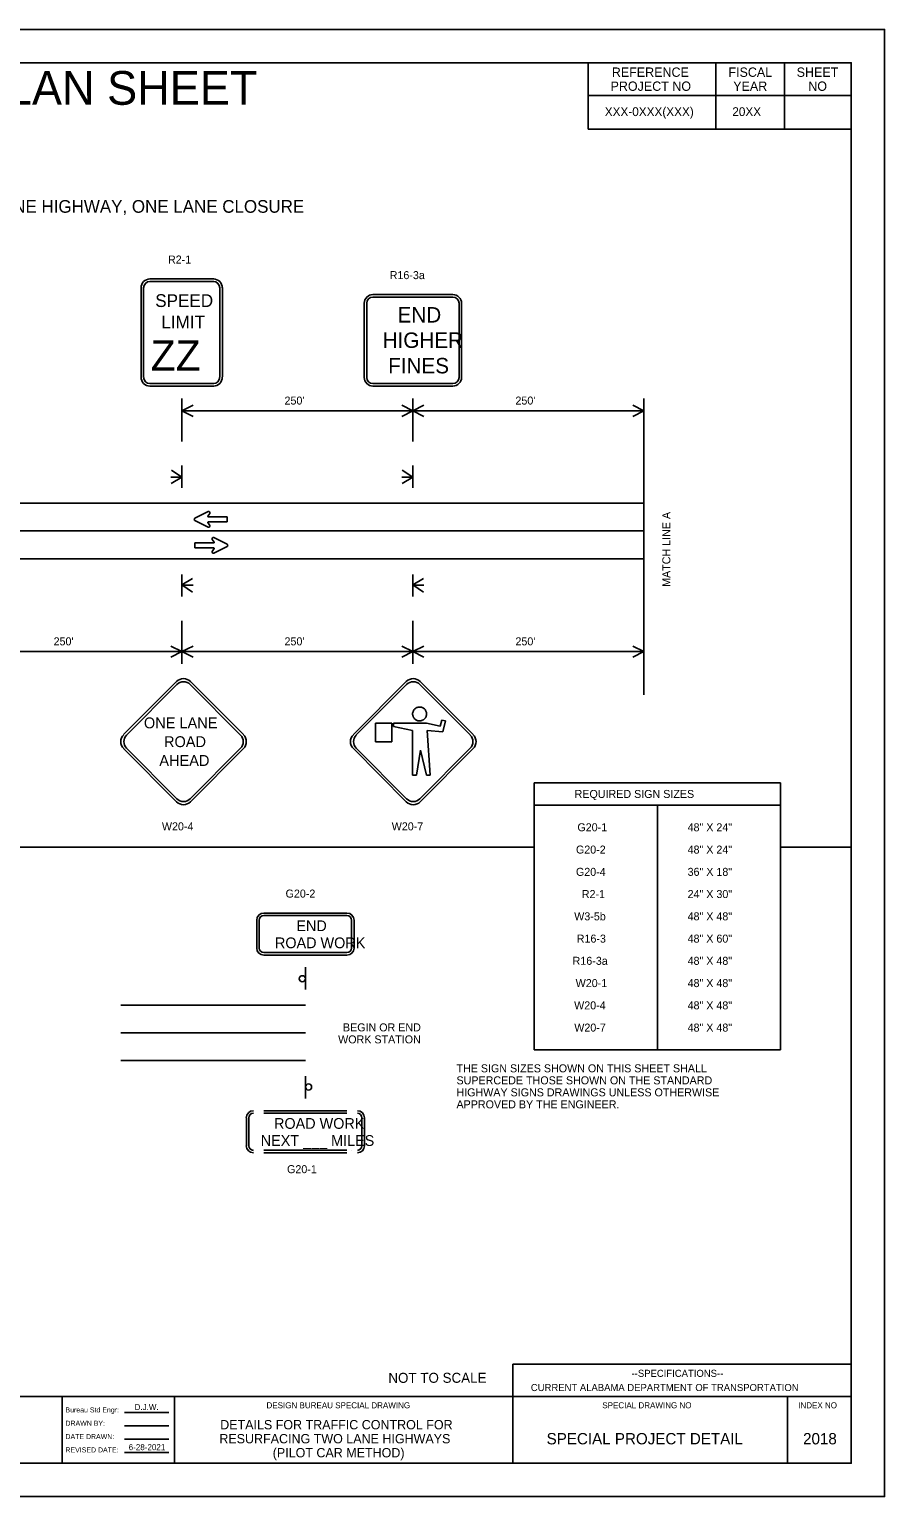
# Model space of a CAD drawing. Extents: x 0 to 34, y -0.3 to 22.
# Drawn here: x 21.18 to 34, y 0 to 22 of the extents above; entities that cross this region are included whole.
import ezdxf

# ---------------------------------------------------------------- set-up
doc = ezdxf.new("R2010")
doc.units = 0
for name, color, linetype in [('ANNO-SHT', 7, 'Continuous'), ('ANNO-TXT', 7, 'Continuous'), ('Default', 7, 'Continuous'), ('Level 1', 7, 'Continuous'), ('Level 8', 7, 'Continuous'), ('PlotBorder', 7, 'Continuous'), ('SHADE-GENERIC', 7, 'Continuous'), ('SHT-BNDRY', 7, 'Continuous'), ('SHT-FENCE', 7, 'Continuous'), ('Title_Box', 7, 'Continuous')]:
    doc.layers.add(name, color=color, linetype=linetype)

msp = doc.modelspace()

# ---------------------------------------------------------------- linework, layer by layer
at = {"layer": 'Default'}
for p, q in [((29.554, 21.5), (29.554, 20.501)), ((31.471, 21.006), (31.471, 21.5)), ((32.5, 21.006), (32.5, 21.5)), ((33.5, 21.006), (29.554, 21.006)), ((31.471, 21.006), (31.471, 20.501)), ((32.5, 21.006), (32.5, 20.501)), ((33.5, 20.501), (29.554, 20.501))]:
    msp.add_line(p, q, dxfattribs=at)
at = {"layer": 'Level 1'}
for p, q in [((22.853, 16.789), (22.853, 18.128)), ((22.89, 16.789), (22.89, 18.128)), ((22.985, 18.257), (22.989, 18.257)), ((22.985, 18.22), (22.989, 18.22)), ((22.989, 18.257), (23.942, 18.257)), ((22.989, 18.22), (23.942, 18.22)), ((24.034, 18.128), (24.034, 16.789)), ((24.071, 18.128), (24.071, 16.789)), ((26.199, 16.781), (26.199, 17.893)), ((26.236, 16.781), (26.236, 17.893)), ((26.328, 18.023), (27.527, 18.023)), ((26.328, 17.986), (27.527, 17.986)), ((27.619, 17.893), (27.619, 16.781)), ((27.656, 17.893), (27.656, 16.781)), ((23.942, 16.689), (22.989, 16.689)), ((23.942, 16.652), (22.989, 16.652)), ((27.527, 16.689), (26.328, 16.689)), ((27.527, 16.652), (26.328, 16.652)), ((23.466, 16.466), (23.466, 15.818)), ((23.466, 16.283), (23.466, 16.281)), ((23.466, 16.283), (23.466, 16.281)), ((23.466, 16.281), (30.39, 16.281)), ((26.928, 16.466), (26.928, 15.818)), ((26.928, 16.283), (26.928, 16.281)), ((26.928, 16.283), (26.928, 16.281)), ((30.39, 16.466), (30.39, 12.022)), ((23.466, 15.459), (23.466, 15.459)), ((23.466, 15.292), (23.466, 15.459)), ((26.928, 15.459), (26.928, 15.459)), ((26.928, 15.292), (26.928, 15.459)), ((23.466, 15.287), (23.299, 15.287)), ((23.466, 15.284), (23.305, 15.189)), ((23.466, 15.284), (23.307, 15.392)), ((23.466, 15.125), (23.466, 15.292)), ((26.928, 15.287), (26.761, 15.287)), ((26.928, 15.284), (26.767, 15.189)), ((26.928, 15.284), (26.769, 15.392)), ((26.928, 15.125), (26.928, 15.292)), ((6.156, 14.896), (30.39, 14.896)), ((23.659, 14.669), (23.859, 14.769)), ((23.883, 14.742), (23.855, 14.701)), ((23.658, 14.636), (23.859, 14.535)), ((23.847, 14.541), (23.847, 14.541)), ((23.882, 14.562), (23.855, 14.604)), ((24.143, 14.689), (23.861, 14.689)), ((24.143, 14.615), (23.861, 14.615)), ((24.143, 14.615), (24.143, 14.689)), ((6.156, 14.479), (30.39, 14.479)), ((23.92, 14.353), (23.948, 14.311)), ((24.144, 14.279), (23.944, 14.379)), ((23.955, 14.374), (23.955, 14.374)), ((23.66, 14.3), (23.942, 14.3)), ((23.66, 14.3), (23.66, 14.226)), ((23.66, 14.226), (23.941, 14.226)), ((23.92, 14.172), (23.948, 14.214)), ((24.144, 14.246), (23.944, 14.145)), ((6.156, 14.062), (30.39, 14.062)), ((23.466, 13.828), (23.466, 13.661)), ((23.466, 13.669), (23.626, 13.764)), ((23.466, 13.669), (23.624, 13.561)), ((23.466, 13.666), (23.632, 13.666)), ((23.466, 13.661), (23.466, 13.494)), ((26.928, 13.828), (26.928, 13.661)), ((26.928, 13.669), (27.088, 13.764)), ((26.928, 13.669), (27.086, 13.561)), ((26.928, 13.666), (27.094, 13.666)), ((26.928, 13.661), (26.928, 13.494)), ((23.466, 13.494), (23.466, 13.494)), ((26.928, 13.494), (26.928, 13.494)), ((23.466, 13.134), (23.466, 12.486)), ((26.928, 13.134), (26.928, 12.486)), ((6.156, 12.671), (30.39, 12.671)), ((23.466, 12.673), (23.466, 12.671)), ((23.466, 12.673), (23.466, 12.671)), ((23.466, 12.673), (23.466, 12.671)), ((26.928, 12.673), (26.928, 12.671)), ((22.591, 11.425), (23.385, 12.222)), ((22.636, 11.419), (23.39, 12.176)), ((23.589, 12.176), (24.343, 11.419)), ((23.594, 12.222), (24.388, 11.425)), ((26.035, 11.425), (26.828, 12.222)), ((26.079, 11.42), (26.834, 12.177)), ((27.032, 12.177), (27.786, 11.42)), ((27.038, 12.222), (27.831, 11.425)), ((26.924, 11.752), (26.927, 11.759)), ((26.924, 11.752), (26.924, 11.742)), ((26.924, 11.734), (26.924, 11.742)), ((26.924, 11.734), (26.924, 11.727)), ((26.927, 11.718), (26.924, 11.727)), ((26.93, 11.767), (26.927, 11.759)), ((26.927, 11.718), (26.927, 11.71)), ((26.93, 11.702), (26.927, 11.71)), ((26.93, 11.767), (26.932, 11.775)), ((26.93, 11.702), (26.932, 11.693)), ((26.936, 11.784), (26.932, 11.775)), ((26.935, 11.686), (26.932, 11.693)), ((26.935, 11.686), (26.939, 11.681)), ((26.936, 11.784), (26.942, 11.795)), ((26.943, 11.675), (26.939, 11.681)), ((26.948, 11.8), (26.942, 11.795)), ((26.943, 11.675), (26.946, 11.67)), ((26.946, 11.67), (26.952, 11.664)), ((26.948, 11.8), (26.953, 11.809)), ((26.952, 11.664), (26.957, 11.66)), ((26.959, 11.813), (26.953, 11.809)), ((26.957, 11.66), (26.963, 11.654)), ((26.959, 11.813), (26.966, 11.818)), ((26.971, 11.823), (26.966, 11.818)), ((26.971, 11.823), (26.979, 11.828)), ((26.988, 11.831), (26.979, 11.828)), ((26.988, 11.831), (26.996, 11.834)), ((27.004, 11.837), (26.996, 11.834)), ((27.004, 11.837), (27.015, 11.839)), ((27.021, 11.839), (27.015, 11.839)), ((27.021, 11.839), (27.029, 11.839)), ((27.042, 11.839), (27.029, 11.839)), ((27.053, 11.837), (27.042, 11.839)), ((27.053, 11.837), (27.058, 11.835)), ((27.067, 11.832), (27.058, 11.835)), ((27.067, 11.832), (27.072, 11.83)), ((27.078, 11.828), (27.072, 11.83)), ((27.078, 11.828), (27.086, 11.823)), ((27.093, 11.818), (27.086, 11.823)), ((27.093, 11.818), (27.1, 11.812)), ((27.103, 11.661), (27.097, 11.656)), ((27.105, 11.806), (27.1, 11.812)), ((27.103, 11.661), (27.108, 11.668)), ((27.105, 11.806), (27.11, 11.8)), ((27.111, 11.673), (27.108, 11.668)), ((27.115, 11.795), (27.11, 11.8)), ((27.115, 11.678), (27.111, 11.673)), ((27.115, 11.795), (27.119, 11.787)), ((27.115, 11.678), (27.118, 11.684)), ((27.122, 11.689), (27.118, 11.684)), ((27.123, 11.778), (27.119, 11.787)), ((27.122, 11.689), (27.126, 11.698)), ((27.123, 11.778), (27.126, 11.773)), ((27.128, 11.766), (27.126, 11.773)), ((27.129, 11.709), (27.126, 11.703)), ((27.126, 11.703), (27.126, 11.698)), ((27.128, 11.766), (27.13, 11.759)), ((27.129, 11.709), (27.13, 11.716)), ((27.132, 11.75), (27.13, 11.759)), ((27.132, 11.723), (27.13, 11.716)), ((27.132, 11.75), (27.133, 11.742)), ((27.132, 11.723), (27.133, 11.73)), ((27.133, 11.736), (27.133, 11.742)), ((27.133, 11.736), (27.133, 11.73)), ((26.365, 11.319), (26.365, 11.597)), ((26.365, 11.597), (26.614, 11.597)), ((26.614, 11.597), (26.614, 11.319)), ((27.133, 11.597), (26.636, 11.597)), ((26.636, 11.597), (26.636, 11.546)), ((26.636, 11.546), (26.924, 11.486)), ((26.924, 11.486), (26.924, 10.816)), ((26.967, 11.652), (26.963, 11.654)), ((26.967, 11.652), (26.974, 11.646)), ((26.981, 11.643), (26.974, 11.646)), ((26.981, 11.643), (26.99, 11.638)), ((26.999, 11.634), (26.99, 11.638)), ((26.999, 11.634), (27.007, 11.634)), ((27.018, 11.631), (27.007, 11.634)), ((27.018, 11.631), (27.025, 11.631)), ((27.035, 11.631), (27.025, 11.631)), ((27.035, 11.631), (27.043, 11.632)), ((27.049, 11.634), (27.043, 11.632)), ((27.049, 11.634), (27.058, 11.636)), ((27.065, 11.638), (27.058, 11.636)), ((27.065, 11.638), (27.074, 11.641)), ((27.079, 11.645), (27.074, 11.641)), ((27.079, 11.645), (27.085, 11.647)), ((27.092, 11.652), (27.085, 11.647)), ((27.092, 11.652), (27.097, 11.656)), ((27.335, 11.554), (27.133, 11.597)), ((27.186, 10.816), (27.141, 11.486)), ((27.141, 11.486), (27.374, 11.467)), ((27.363, 11.643), (27.335, 11.554)), ((27.418, 11.634), (27.363, 11.643)), ((27.374, 11.467), (27.418, 11.634)), ((26.834, 10.464), (26.079, 11.221)), ((26.614, 11.319), (26.365, 11.319)), ((27.786, 11.221), (27.032, 10.464)), ((23.385, 10.418), (22.591, 11.215)), ((23.39, 10.463), (22.636, 11.22)), ((24.343, 11.22), (23.589, 10.463)), ((24.388, 11.215), (23.594, 10.418)), ((26.828, 10.419), (26.035, 11.216)), ((26.982, 10.816), (27.044, 11.193)), ((27.831, 11.216), (27.038, 10.419)), ((27.044, 11.193), (27.134, 10.816)), ((26.924, 10.816), (26.982, 10.816)), ((27.134, 10.816), (27.186, 10.816)), ((28.746, 10.703), (32.439, 10.703)), ((28.746, 10.703), (28.746, 6.699)), ((32.439, 10.703), (32.439, 6.699)), ((28.746, 10.369), (32.439, 10.369)), ((30.593, 10.369), (30.593, 6.699)), ((1.25, 9.739), (28.746, 9.739)), ((32.439, 9.739), (33.5, 9.739)), ((24.587, 8.226), (24.587, 8.643)), ((24.624, 8.226), (24.624, 8.643)), ((24.693, 8.75), (25.939, 8.75)), ((24.693, 8.75), (24.693, 8.75)), ((24.693, 8.713), (25.939, 8.713)), ((24.693, 8.713), (24.693, 8.713)), ((26.009, 8.643), (26.009, 8.226)), ((26.046, 8.643), (26.046, 8.226)), ((25.939, 8.157), (24.693, 8.157)), ((26.009, 8.157), (26.009, 8.157)), ((25.939, 8.12), (24.693, 8.12)), ((25.316, 7.603), (25.316, 7.937)), ((22.55, 7.371), (25.316, 7.371)), ((22.55, 6.954), (25.316, 6.954)), ((28.746, 6.699), (32.439, 6.699)), ((22.55, 6.537), (25.316, 6.537)), ((25.316, 6.303), (25.316, 5.969)), ((24.693, 5.786), (25.939, 5.786)), ((24.693, 5.749), (24.693, 5.749)), ((24.693, 5.749), (25.939, 5.749)), ((24.431, 5.262), (24.431, 5.679)), ((24.468, 5.262), (24.468, 5.679)), ((26.164, 5.679), (26.164, 5.262)), ((26.201, 5.679), (26.201, 5.262)), ((25.939, 5.193), (24.693, 5.193)), ((25.939, 5.155), (24.693, 5.155)), ((26.009, 5.193), (26.009, 5.193))]:
    msp.add_line(p, q, dxfattribs=at)
for points in [[(23.632, 16.364), (23.466, 16.281), (23.632, 16.197)], [(23.632, 16.364), (23.466, 16.281), (23.632, 16.197)], [(26.761, 16.197), (26.928, 16.281), (26.761, 16.364)], [(27.094, 16.364), (26.928, 16.281), (27.094, 16.197)], [(27.094, 16.364), (26.928, 16.281), (27.094, 16.197)], [(30.223, 16.197), (30.39, 16.281), (30.223, 16.364)], [(23.3, 12.588), (23.466, 12.671), (23.3, 12.754)], [(23.3, 12.588), (23.466, 12.671), (23.3, 12.754)], [(23.632, 12.754), (23.466, 12.671), (23.632, 12.588)], [(23.632, 12.754), (23.466, 12.671), (23.632, 12.588)], [(26.761, 12.588), (26.928, 12.671), (26.761, 12.754)], [(27.094, 12.754), (26.928, 12.671), (27.094, 12.588)], [(30.223, 12.588), (30.39, 12.671), (30.223, 12.754)]]:
    msp.add_lwpolyline(points, dxfattribs=at)
for centre, major_axis, start_param, end_param in [((22.985, 18.124), (0, -0.133), 3.141593, 4.712389), ((22.985, 18.124), (0, -0.0957), 3.141593, 4.712389), ((23.938, 18.124), (0, 0.133), 4.712389, 6.283185), ((23.938, 18.124), (0, 0.0957), 4.712389, 6.283185), ((26.328, 17.893), (0, -0.13), 3.141593, 4.712389), ((26.328, 17.893), (0, -0.0927), 3.141593, 4.712389), ((27.527, 17.893), (0, 0.13), 4.712389, 6.283185), ((27.527, 17.893), (0, 0.0927), 4.712389, 6.283185), ((22.985, 16.785), (0, -0.133), 4.712389, 6.283185), ((22.985, 16.785), (0, -0.0957), 4.712389, 6.283185), ((23.938, 16.785), (0, 0.0957), 3.141593, 4.712389), ((23.938, 16.785), (0, 0.133), 3.141593, 4.712389), ((26.328, 16.781), (0, -0.13), 4.712389, 6.283185), ((26.328, 16.781), (0, -0.0927), 4.712389, 6.283185), ((27.527, 16.781), (0, 0.0927), 3.141593, 4.712389), ((27.527, 16.781), (0, 0.13), 3.141593, 4.712389), ((23.867, 14.753), (0, 0.0185), 4.124596, 6.747043), ((23.667, 14.652), (0, 0.0185), 0.463604, 2.678408), ((23.861, 14.697), (0, -0.00741), 4.123952, 6.283395), ((23.861, 14.608), (0, -0.00741), 3.141803, 5.301246), ((23.867, 14.552), (0, 0.0185), 2.678155, 5.300602), ((23.935, 14.363), (0, -0.0185), 2.678155, 5.300602), ((23.941, 14.307), (0, 0.00741), 3.141803, 5.301246), ((23.935, 14.162), (0, -0.0185), 4.124596, 6.747043), ((23.941, 14.218), (0, 0.00741), 4.123952, 6.283395), ((24.135, 14.263), (0, -0.0185), 0.463604, 2.678408), ((23.489, 12.117), (0, 0.148), 5.497787, 7.068583), ((23.489, 12.077), (0, 0.141), 5.497787, 7.068583), ((26.933, 12.117), (0, 0.148), 5.497787, 7.068583), ((26.933, 12.077), (0, 0.141), 5.497787, 7.068583), ((22.696, 11.32), (0, -0.148), 3.926991, 5.497787), ((22.735, 11.32), (0, -0.141), 3.926991, 5.497787), ((24.244, 11.32), (0, 0.141), 3.926991, 5.497787), ((24.283, 11.32), (0, 0.148), 3.926991, 5.497787), ((26.139, 11.32), (0, -0.148), 3.926991, 5.497787), ((26.179, 11.32), (0, -0.141), 3.926991, 5.497787), ((27.687, 11.32), (0, 0.141), 3.926991, 5.497787), ((27.727, 11.32), (0, 0.148), 3.926991, 5.497787), ((23.489, 10.523), (0, 0.148), 2.356194, 3.926991), ((23.489, 10.563), (0, 0.141), 2.356194, 3.926991), ((26.933, 10.523), (0, 0.148), 2.356194, 3.926991), ((26.933, 10.563), (0, 0.141), 2.356194, 3.926991), ((24.693, 8.643), (0, 0.107), 0, 1.570796), ((24.693, 8.643), (0, 0.0695), 0, 1.570796), ((25.939, 8.643), (0, 0.107), 4.712389, 6.283185), ((25.939, 8.643), (0, 0.0695), 4.712389, 6.283185), ((24.693, 8.226), (0, -0.107), 4.712389, 6.283185), ((24.693, 8.226), (0, -0.0695), 4.712389, 6.283185), ((25.939, 8.226), (0, 0.0695), 3.141593, 4.712389), ((25.939, 8.226), (0, 0.107), 3.141593, 4.712389), ((24.537, 5.679), (0, 0.107), 0, 1.570796), ((24.537, 5.679), (0, 0.0695), 0, 1.570796), ((26.095, 5.679), (0, 0.107), 4.712389, 6.283185), ((26.095, 5.679), (0, 0.0695), 4.712389, 6.283185), ((24.537, 5.262), (0, -0.107), 4.712389, 6.283185), ((24.537, 5.262), (0, -0.0695), 4.712389, 6.283185), ((26.095, 5.262), (0, 0.0695), 3.141593, 4.712389), ((26.095, 5.262), (0, 0.107), 3.141593, 4.712389)]:
    msp.add_ellipse(centre, major_axis=major_axis, ratio=0.996122, start_param=start_param, end_param=end_param, dxfattribs=at)
for centre, major_axis in [((25.27, 7.765), (0, -0.0463)), ((25.363, 6.141), (0, 0.0463))]:
    msp.add_ellipse(centre, major_axis=major_axis, ratio=0.996122, dxfattribs=at)
at = {"layer": 'PlotBorder'}
msp.add_lwpolyline([(0, 0), (34, 0), (34, 22), (0, 22)], close=True, dxfattribs=at)
at = {"layer": 'SHADE-GENERIC'}
for p, q in [((23.659, 14.669), (23.859, 14.769)), ((23.883, 14.742), (23.855, 14.701)), ((23.859, 14.535), (23.658, 14.636)), ((23.855, 14.604), (23.882, 14.562)), ((23.861, 14.689), (24.143, 14.689)), ((24.143, 14.615), (23.861, 14.615)), ((24.143, 14.689), (24.143, 14.615)), ((23.948, 14.311), (23.92, 14.353)), ((23.944, 14.379), (24.144, 14.279)), ((23.66, 14.226), (23.66, 14.3)), ((23.66, 14.3), (23.942, 14.3)), ((23.941, 14.226), (23.66, 14.226)), ((23.92, 14.172), (23.948, 14.214)), ((24.144, 14.246), (23.944, 14.145))]:
    msp.add_line(p, q, dxfattribs=at)
for centre, major_axis, start_param, end_param in [((23.867, 14.753), (0, 0.0185), 4.124596, 6.747043), ((23.667, 14.652), (0, 0.0185), 0.463604, 2.678408), ((23.867, 14.552), (0, 0.0185), 2.678155, 5.300602), ((23.935, 14.363), (0, -0.0185), 2.678155, 5.300602), ((23.941, 14.307), (0, 0.00741), 3.141803, 5.301246), ((23.935, 14.162), (0, -0.0185), 4.124596, 6.747043), ((23.941, 14.218), (0, 0.00741), 4.123952, 6.283395), ((24.135, 14.263), (0, -0.0185), 0.463604, 2.678408)]:
    msp.add_ellipse(centre, major_axis=major_axis, ratio=0.996122, start_param=start_param, end_param=end_param, dxfattribs=at)
at = {"layer": 'SHT-BNDRY'}
for p, q in [((28.426, 0.5), (28.426, 1.985)), ((28.426, 1.985), (33.5, 1.985)), ((21.668, 0.5), (21.668, 1.501)), ((23.353, 0.5), (23.353, 1.501)), ((32.542, 0.5), (32.542, 1.501))]:
    msp.add_line(p, q, dxfattribs=at)
msp.add_lwpolyline([(1.25, 0.5), (33.5, 0.5), (33.5, 21.5), (1.25, 21.5)], close=True, dxfattribs=at)
msp.add_lwpolyline([(1.25, 1.501), (33.5, 1.501)], dxfattribs=at)
at = {"layer": 'SHT-FENCE'}
msp.add_lwpolyline([(0, 22), (34, 22), (34, 0), (0, 0)], close=True, dxfattribs=at)
at = {"layer": 'Title_Box'}
for p, q in [((22.605, 1.263), (23.267, 1.263)), ((22.605, 1.063), (23.267, 1.063)), ((22.605, 0.862), (23.267, 0.862)), ((22.605, 0.662), (23.267, 0.662))]:
    msp.add_line(p, q, dxfattribs=at)

# ---------------------------------------------------------------- texts
at = {"layer": 'ANNO-SHT'}
msp.add_text('TEMPORARY TRAFFIC CONTROL PLAN SHEET', height=0.50546, dxfattribs=at).set_placement((9.387, 20.869))
at = {"layer": 'ANNO-TXT'}
for s, height, p in [('XXX-0XXX(XXX)', 0.132, (29.804, 20.7)), ('20XX', 0.132, (31.716, 20.7)), ('DETAILS FOR TRAFFIC CONTROL FOR ', 0.14, (24.039, 1.009)), ('RESURFACING TWO LANE HIGHWAYS', 0.14, (24.026, 0.799)), ('(PILOT CAR METHOD)', 0.14, (24.826, 0.589))]:
    msp.add_text(s, height=height, dxfattribs=at).set_placement(p)
at = {"layer": 'Default'}
for s, height, p in [('REFERENCE', 0.14, (29.91, 21.288)), ('FISCAL', 0.14, (31.658, 21.288)), ('SHEET', 0.14, (32.681, 21.288)), ('PROJECT NO', 0.14, (29.891, 21.078)), ('YEAR', 0.14, (31.73, 21.078)), ('NO', 0.14, (32.855, 21.078)), ('D.J.W.', 0.09, (22.755, 1.298)), ('SPECIAL PROJECT DETAIL', 0.17, (28.932, 0.784)), ('6-28-2021', 0.09, (22.667, 0.697))]:
    msp.add_text(s, height=height, dxfattribs=at).set_placement(p)
at = {"layer": 'Level 1'}
for s, height, p in [('TWO LANE HIGHWAY, ONE LANE CLOSURE', 0.19, (19.962, 19.25)), ('R2-1', 0.12, (23.256, 18.489)), ('R16-3a', 0.12, (26.58, 18.255)), ('SPEED', 0.1915, (23.065, 17.837)), ('END', 0.2317, (26.698, 17.604)), ('LIMIT', 0.1913, (23.157, 17.516)), ('HIGHER', 0.2317, (26.474, 17.224)), ('ZZ', 0.4594, (22.996, 16.88)), ('FINES', 0.2317, (26.557, 16.842)), ("250'", 0.12, (25.003, 16.374)), ("250'", 0.12, (28.465, 16.374)), ("250'", 0.12, (21.541, 12.764)), ("250'", 0.12, (25.003, 12.764)), ("250'", 0.12, (28.465, 12.764)), ('ONE LANE', 0.1631, (22.895, 11.52)), ('ROAD', 0.1631, (23.196, 11.238)), ('AHEAD', 0.1631, (23.126, 10.956)), ('REQUIRED SIGN SIZES', 0.12, (29.352, 10.476)), ('W20-4', 0.12, (23.165, 9.99)), ('W20-7', 0.12, (26.61, 9.99)), ('G20-1', 0.12, (29.394, 9.976)), ('48" X 24"', 0.12, (31.046, 9.976)), ('G20-2', 0.12, (29.372, 9.642)), ('48" X 24"', 0.12, (31.046, 9.642)), ('G20-4', 0.12, (29.372, 9.308)), ('36" X 18"', 0.12, (31.046, 9.308)), ('G20-2', 0.12, (25.019, 8.982)), ('R2-1', 0.12, (29.46, 8.975)), ('24" X 30"', 0.12, (31.046, 8.975)), ('END', 0.1613, (25.181, 8.479)), ('W3-5b', 0.12, (29.346, 8.641)), ('48" X 48"', 0.12, (31.046, 8.641)), ('ROAD WORK', 0.1613, (24.86, 8.223)), ('R16-3', 0.12, (29.384, 8.307)), ('48" X 60"', 0.12, (31.046, 8.307)), ('R16-3a', 0.12, (29.322, 7.974)), ('48" X 48"', 0.12, (31.046, 7.974)), ('W20-1', 0.12, (29.368, 7.64)), ('48" X 48"', 0.12, (31.046, 7.64)), ('W20-4', 0.12, (29.345, 7.306)), ('48" X 48"', 0.12, (31.046, 7.306)), ('BEGIN OR END', 0.12, (25.879, 6.976)), ('W20-7', 0.12, (29.347, 6.973)), ('48" X 48"', 0.12, (31.046, 6.973)), ('WORK STATION', 0.12, (25.807, 6.796)), ('THE SIGN SIZES SHOWN ON THIS SHEET SHALL ', 0.12, (27.581, 6.362)), ('SUPERCEDE THOSE SHOWN ON THE STANDARD ', 0.12, (27.581, 6.182)), ('APPROVED BY THE ENGINEER.', 0.12, (27.581, 5.822)), ('HIGHWAY SIGNS DRAWINGS UNLESS OTHERWISE ', 0.12, (27.581, 6.002)), ('ROAD WORK', 0.1613, (24.846, 5.515)), ('NEXT ___ MILES', 0.16126, (24.647, 5.259)), ('G20-1', 0.12, (25.041, 4.85))]:
    msp.add_text(s, height=height, dxfattribs=at).set_placement(p)
msp.add_text('MATCH LINE A', height=0.12, rotation=90, dxfattribs=at).set_placement((30.787, 13.641))
at = {"layer": 'Level 8'}
msp.add_text('2018', height=0.17, dxfattribs=at).set_placement((32.777, 0.784))
at = {"layer": 'SHT-BNDRY'}
msp.add_text('NOT TO SCALE', height=0.14994, rotation=0.0572, dxfattribs=at).set_placement((26.56, 1.706))
at = {"layer": 'Title_Box'}
for s, height, p in [('--SPECIFICATIONS--', 0.10635, (30.206, 1.796)), ('CURRENT ALABAMA DEPARTMENT OF TRANSPORTATION', 0.10635, (28.696, 1.583)), ('Bureau Std Engr: ', 0.0757, (21.719, 1.263)), ('DESIGN BUREAU SPECIAL DRAWING', 0.09, (24.733, 1.325)), ('SPECIAL DRAWING NO', 0.09, (29.767, 1.325)), ('INDEX NO', 0.09, (32.704, 1.325)), ('DRAWN BY: ', 0.0757, (21.719, 1.063)), ('DATE DRAWN: ', 0.0757, (21.719, 0.863)), ('REVISED DATE:', 0.0757, (21.719, 0.663))]:
    msp.add_text(s, height=height, dxfattribs=at).set_placement(p)

doc.saveas('drawing.dxf')
